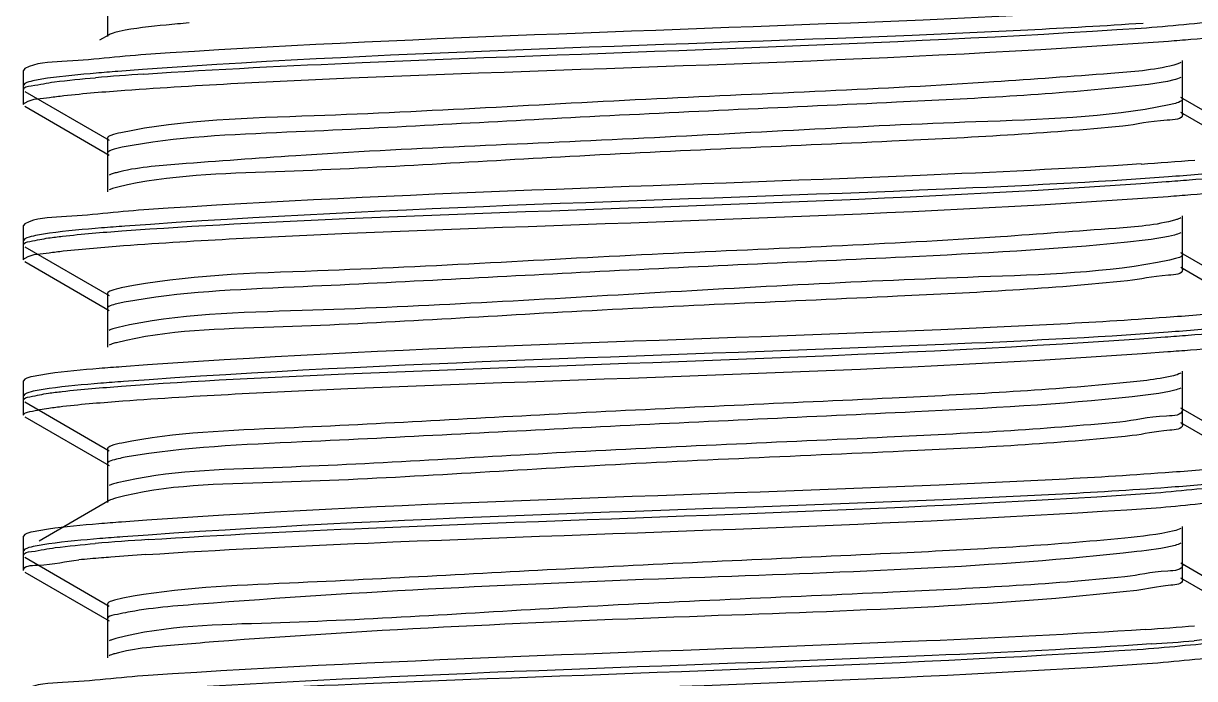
# Model space of a CAD drawing. Extents: x -409572 to -157272, y 600795 to 878326.
# Drawn here: x -396937.7 to -396825.6, y 822191.7 to 822254.5 of the extents above; entities that cross this region are included whole.
import ezdxf

# ---------------------------------------------------------------- set-up
doc = ezdxf.new("R2010")
doc.units = 0
doc.header["$LTSCALE"] = 1000
doc.header["$MEASUREMENT"] = 0
doc.layers.get('0').update_dxf_attribs({"linetype": 'CONTINUOUS'})

msp = doc.modelspace()

# ---------------------------------------------------------------- linework, layer by layer
at = {"linetype": 'CONTINUOUS'}
for p, q in [((-396929.69, 822256.91), (-396929.69, 822253.19)), ((-396929.52, 822253.37), (-396930.44, 822252.84)), ((-396826.73, 822247.17), (-396826.73, 822250.89)), ((-396937.6, 822250.12), (-396937.74, 822249.96)), ((-396937.74, 822248.1), (-396937.74, 822249.96)), ((-396937.74, 822248.1), (-396937.74, 822249.96)), ((-396937.6, 822248.7), (-396937.74, 822248.54)), ((-396826.73, 822245.74), (-396826.73, 822249.47)), ((-396937.74, 822246.67), (-396937.74, 822248.54)), ((-396937.74, 822246.67), (-396937.74, 822248.54)), ((-396937.6, 822247.94), (-396929.52, 822243.26)), ((-396937.6, 822246.51), (-396929.52, 822241.84)), ((-396827.56, 822246.74), (-396828.01, 822246.64)), ((-396818.82, 822242.68), (-396826.9, 822247.36)), ((-396818.82, 822241.26), (-396826.9, 822245.93)), ((-396929.69, 822243.45), (-396929.69, 822239.73)), ((-396929.69, 822242.02), (-396929.69, 822238.3)), ((-396937.6, 822235.24), (-396937.74, 822235.08)), ((-396826.73, 822232.29), (-396826.73, 822236.01)), ((-396937.74, 822233.22), (-396937.74, 822235.08)), ((-396937.74, 822233.22), (-396937.74, 822235.08)), ((-396826.73, 822230.86), (-396826.73, 822234.58)), ((-396937.6, 822233.82), (-396937.74, 822233.65)), ((-396937.74, 822231.79), (-396937.74, 822233.65)), ((-396937.74, 822231.79), (-396937.74, 822233.65)), ((-396937.6, 822233.05), (-396929.52, 822228.38)), ((-396827.38, 822231.91), (-396827.98, 822231.76)), ((-396818.82, 822227.8), (-396826.9, 822232.47)), ((-396937.6, 822231.63), (-396929.52, 822226.95)), ((-396818.82, 822226.37), (-396826.9, 822231.05)), ((-396929.69, 822228.57), (-396929.69, 822224.84)), ((-396929.69, 822227.14), (-396929.69, 822223.42)), ((-396826.73, 822217.4), (-396826.73, 822221.12)), ((-396937.6, 822220.36), (-396937.74, 822220.19)), ((-396937.74, 822218.33), (-396937.74, 822220.19)), ((-396937.74, 822218.33), (-396937.74, 822220.19)), ((-396826.73, 822215.98), (-396826.73, 822219.7)), ((-396937.6, 822218.93), (-396937.74, 822218.77)), ((-396937.74, 822216.91), (-396937.74, 822218.77)), ((-396937.74, 822216.91), (-396937.74, 822218.77)), ((-396937.6, 822218.17), (-396929.52, 822213.49)), ((-396818.82, 822212.91), (-396826.9, 822217.59)), ((-396937.6, 822216.75), (-396929.52, 822212.07)), ((-396818.82, 822211.49), (-396826.9, 822216.17)), ((-396929.69, 822213.68), (-396929.69, 822209.96)), ((-396929.69, 822212.26), (-396929.69, 822208.54)), ((-396929.52, 822208.73), (-396936.24, 822204.83)), ((-396826.73, 822202.52), (-396826.73, 822206.24)), ((-396937.6, 822205.47), (-396937.74, 822205.31)), ((-396937.74, 822203.45), (-396937.74, 822205.31)), ((-396937.74, 822203.45), (-396937.74, 822205.31)), ((-396937.6, 822204.05), (-396937.74, 822203.89)), ((-396937.74, 822202.03), (-396937.74, 822203.89)), ((-396937.74, 822202.03), (-396937.74, 822203.89)), ((-396826.73, 822201.1), (-396826.73, 822204.82)), ((-396937.6, 822203.29), (-396929.52, 822198.61)), ((-396818.82, 822198.03), (-396826.9, 822202.71)), ((-396937.6, 822201.86), (-396929.52, 822197.19)), ((-396818.82, 822196.61), (-396826.9, 822201.28)), ((-396929.69, 822198.8), (-396929.69, 822195.08)), ((-396929.69, 822197.37), (-396929.69, 822193.65))]:
    msp.add_line(p, q, dxfattribs=at)
for centre, radius, start, end in [((-396908.99, 821989.02), 261.15, 93.7807, 94.8008), ((-396848.05, 822509.36), 268.94, 273.7014, 274.7995), ((-396908.46, 821937.66), 267.88, 93.7128, 94.7991), ((-396917.81, 822050.2), 153.53, 94.6576, 95.467), ((-396912.63, 821988.05), 215.89, 94.4503, 94.6873), ((-396905.82, 821898.88), 305.33, 93.7928, 94.4265), ((-396847.54, 822458.28), 262.48, 273.7666, 274.8009), ((-396846.78, 822447.35), 252.95, 273.8647, 274.8037)]:
    msp.add_arc(centre, radius, start, end, dxfattribs=at)
for points, knots in [([(-396830.5, 822255.88), (-396837.51, 822255.42), (-396869.35, 822253.89), (-396901.22, 822253.13), (-396926.01, 822251.47)], [0, 0, 0, 0, 0.220524, 1, 1, 1, 1]), ([(-396830.68, 822254.01), (-396827.93, 822254.19), (-396824.09, 822254.72), (-396819.89, 822254.77), (-396818.82, 822255.38)], [0, 0, 0, 0, 0.691471, 1, 1, 1, 1]), ([(-396830.49, 822254.46), (-396837.86, 822253.97), (-396870.6, 822252.4), (-396903.4, 822251.76), (-396928.71, 822249.86)], [0, 0, 0, 0, 0.225391, 1, 1, 1, 1]), ([(-396921.88, 822254.51), (-396922.61, 822254.44), (-396924.84, 822254.23), (-396927.08, 822254.01), (-396928.56, 822253.68)], [0, 0, 0, 0, 0.327573, 1, 1, 1, 1]), ([(-396928.56, 822253.68), (-396928.75, 822253.64), (-396929.08, 822253.56), (-396929.41, 822253.44), (-396929.52, 822253.37)], [0, 0, 0, 0, 0.601667, 1, 1, 1, 1]), ([(-396926.21, 822249.6), (-396919.24, 822250.07), (-396887.4, 822251.6), (-396855.52, 822252.37), (-396830.68, 822254.01)], [0, 0, 0, 0, 0.219052, 1, 1, 1, 1]), ([(-396828.06, 822252.77), (-396827.35, 822252.82), (-396825.01, 822253), (-396822.68, 822253.21), (-396821.07, 822253.44)], [0, 0, 0, 0, 0.307538, 1, 1, 1, 1]), ([(-396928.02, 822248.05), (-396920.82, 822248.57), (-396887.5, 822250.19), (-396854.13, 822250.84), (-396828.06, 822252.77)], [0, 0, 0, 0, 0.216493, 1, 1, 1, 1]), ([(-396926.01, 822251.47), (-396928.69, 822251.29), (-396932.45, 822250.77), (-396936.56, 822250.72), (-396937.6, 822250.12)], [0, 0, 0, 0, 0.691073, 1, 1, 1, 1]), ([(-396928.71, 822249.86), (-396929.4, 822249.8), (-396931.65, 822249.62), (-396933.89, 822249.42), (-396935.44, 822249.2)], [0, 0, 0, 0, 0.307039, 1, 1, 1, 1]), ([(-396827.56, 822250.46), (-396829.52, 822249.96), (-396835.31, 822249.53), (-396851.78, 822248.27), (-396877.29, 822247.36), (-396905.08, 822245.61), (-396922.35, 822245.24), (-396928.41, 822243.98)], [0, 0, 0, 0, 0.060117, 0.171248, 0.491182, 0.816115, 1, 1, 1, 1]), ([(-396826.9, 822250.7), (-396826.98, 822250.65), (-396827.2, 822250.56), (-396827.43, 822250.5), (-396827.56, 822250.46)], [0, 0, 0, 0, 0.414924, 1, 1, 1, 1]), ([(-396937.74, 822248.1), (-396937.74, 822248.38), (-396936.26, 822248.55), (-396935.52, 822248.75), (-396934.78, 822248.85)], [0, 0, 0, 0, 0.271021, 1, 1, 1, 1]), ([(-396935.44, 822249.2), (-396935.91, 822249.13), (-396936.63, 822249), (-396937.37, 822248.83), (-396937.6, 822248.7)], [0, 0, 0, 0, 0.641483, 1, 1, 1, 1]), ([(-396826.9, 822249.28), (-396827.1, 822249.16), (-396828.94, 822248.66), (-396830.81, 822248.5), (-396832.45, 822248.34)], [0, 0, 0, 0, 0.123412, 1, 1, 1, 1]), ([(-396935.25, 822247.36), (-396934.79, 822247.43), (-396932.39, 822247.72), (-396929.98, 822247.91), (-396928.02, 822248.05)], [0, 0, 0, 0, 0.191582, 1, 1, 1, 1]), ([(-396832.45, 822248.34), (-396839.65, 822247.61), (-396856.99, 822246.73), (-396883.7, 822245.57), (-396908.38, 822244.11), (-396923.1, 822243.61), (-396928.29, 822242.58)], [0, 0, 0, 0, 0.226181, 0.54212, 0.834898, 1, 1, 1, 1]), ([(-396937.74, 822246.67), (-396937.74, 822246.75), (-396936.85, 822247.31), (-396936.04, 822247.25), (-396935.25, 822247.36)], [0, 0, 0, 0, 0.088752, 1, 1, 1, 1]), ([(-396828.01, 822246.64), (-396834.08, 822245.38), (-396851.34, 822245.01), (-396879.14, 822243.26), (-396904.66, 822242.35), (-396921.12, 822241.09), (-396926.91, 822240.66), (-396928.87, 822240.15)], [0, 0, 0, 0, 0.183944, 0.508945, 0.828873, 0.939958, 1, 1, 1, 1]), ([(-396826.74, 822247.17), (-396826.74, 822247.07), (-396827.08, 822246.87), (-396827.35, 822246.8), (-396827.56, 822246.74)], [0, 0, 0, 0, 0.311826, 1, 1, 1, 1]), ([(-396826.74, 822245.74), (-396826.73, 822245.23), (-396829.68, 822245.19), (-396831.02, 822244.76), (-396832.45, 822244.62)], [0, 0, 0, 0, 0.265449, 1, 1, 1, 1]), ([(-396832.45, 822244.62), (-396839.8, 822243.88), (-396857.46, 822242.98), (-396884.55, 822241.86), (-396909.18, 822240.24), (-396923.78, 822239.94), (-396928.71, 822238.77)], [0, 0, 0, 0, 0.229743, 0.549934, 0.842575, 1, 1, 1, 1]), ([(-396928.41, 822243.98), (-396928.74, 822243.91), (-396929.12, 822243.82), (-396929.68, 822243.59), (-396929.68, 822243.45)], [0, 0, 0, 0, 0.705326, 1, 1, 1, 1]), ([(-396928.29, 822242.58), (-396928.64, 822242.51), (-396929.05, 822242.41), (-396929.68, 822242.17), (-396929.68, 822242.02)], [0, 0, 0, 0, 0.707822, 1, 1, 1, 1]), ([(-396830.68, 822240.99), (-396837.73, 822240.52), (-396869.57, 822239), (-396901.45, 822238.24), (-396926.21, 822236.58)], [0, 0, 0, 0, 0.221533, 1, 1, 1, 1]), ([(-396928.87, 822240.15), (-396929, 822240.12), (-396929.22, 822240.05), (-396929.44, 822239.96), (-396929.52, 822239.92)], [0, 0, 0, 0, 0.584722, 1, 1, 1, 1]), ([(-396828.06, 822239.75), (-396835.2, 822239.22), (-396868.52, 822237.59), (-396901.89, 822236.92), (-396928.02, 822235.02)], [0, 0, 0, 0, 0.214464, 1, 1, 1, 1]), ([(-396828.28, 822239.29), (-396827.55, 822239.35), (-396825.16, 822239.53), (-396822.78, 822239.74), (-396821.13, 822239.97)], [0, 0, 0, 0, 0.307301, 1, 1, 1, 1]), ([(-396821.07, 822240.42), (-396821.51, 822240.36), (-396823.84, 822240.07), (-396826.18, 822239.88), (-396828.06, 822239.75)], [0, 0, 0, 0, 0.191295, 1, 1, 1, 1]), ([(-396928.71, 822238.77), (-396928.87, 822238.73), (-396929.15, 822238.65), (-396929.42, 822238.55), (-396929.52, 822238.49)], [0, 0, 0, 0, 0.593584, 1, 1, 1, 1]), ([(-396928.32, 822234.57), (-396921.16, 822235.09), (-396887.82, 822236.72), (-396854.42, 822237.38), (-396828.28, 822239.29)], [0, 0, 0, 0, 0.214855, 1, 1, 1, 1]), ([(-396828.1, 822237.88), (-396827.38, 822237.94), (-396825.04, 822238.12), (-396822.69, 822238.33), (-396821.08, 822238.56)], [0, 0, 0, 0, 0.30752, 1, 1, 1, 1]), ([(-396928.15, 822233.16), (-396920.96, 822233.68), (-396887.61, 822235.31), (-396854.21, 822235.96), (-396828.1, 822237.88)], [0, 0, 0, 0, 0.215894, 1, 1, 1, 1]), ([(-396926.21, 822236.58), (-396928.85, 822236.4), (-396932.54, 822235.89), (-396936.57, 822235.83), (-396937.6, 822235.24)], [0, 0, 0, 0, 0.690761, 1, 1, 1, 1]), ([(-396827.38, 822235.63), (-396829.24, 822235.09), (-396834.9, 822234.7), (-396851.21, 822233.39), (-396876.78, 822232.5), (-396904.77, 822230.75), (-396922.21, 822230.36), (-396928.37, 822229.1)], [0, 0, 0, 0, 0.057292, 0.16665, 0.48628, 0.813694, 1, 1, 1, 1]), ([(-396826.9, 822235.82), (-396826.96, 822235.78), (-396827.12, 822235.71), (-396827.29, 822235.66), (-396827.38, 822235.63)], [0, 0, 0, 0, 0.427528, 1, 1, 1, 1]), ([(-396935.25, 822234.34), (-396935.76, 822234.27), (-396936.55, 822234.13), (-396937.35, 822233.96), (-396937.6, 822233.82)], [0, 0, 0, 0, 0.64438, 1, 1, 1, 1]), ([(-396935.34, 822233.89), (-396934.89, 822233.95), (-396932.56, 822234.24), (-396930.21, 822234.43), (-396928.32, 822234.57)], [0, 0, 0, 0, 0.191288, 1, 1, 1, 1]), ([(-396928.02, 822235.02), (-396928.77, 822234.97), (-396931.18, 822234.78), (-396933.59, 822234.57), (-396935.25, 822234.34)], [0, 0, 0, 0, 0.307194, 1, 1, 1, 1]), ([(-396826.9, 822234.39), (-396827.08, 822234.29), (-396828.77, 822233.81), (-396830.49, 822233.66), (-396831.99, 822233.5)], [0, 0, 0, 0, 0.125618, 1, 1, 1, 1]), ([(-396937.74, 822233.22), (-396937.74, 822233.45), (-396936.56, 822233.65), (-396935.94, 822233.81), (-396935.34, 822233.89)], [0, 0, 0, 0, 0.274581, 1, 1, 1, 1]), ([(-396935.28, 822232.47), (-396934.83, 822232.54), (-396932.46, 822232.83), (-396930.07, 822233.01), (-396928.15, 822233.16)], [0, 0, 0, 0, 0.191547, 1, 1, 1, 1]), ([(-396831.99, 822233.5), (-396839.05, 822232.76), (-396856.24, 822231.89), (-396882.87, 822230.71), (-396907.78, 822229.29), (-396922.73, 822228.73), (-396928.08, 822227.73)], [0, 0, 0, 0, 0.221386, 0.535783, 0.830497, 1, 1, 1, 1]), ([(-396937.74, 822231.79), (-396937.74, 822231.87), (-396936.87, 822232.42), (-396936.06, 822232.37), (-396935.28, 822232.47)], [0, 0, 0, 0, 0.089007, 1, 1, 1, 1]), ([(-396826.74, 822232.29), (-396826.74, 822232.2), (-396826.99, 822232.02), (-396827.22, 822231.96), (-396827.38, 822231.91)], [0, 0, 0, 0, 0.322524, 1, 1, 1, 1]), ([(-396827.98, 822231.76), (-396833.97, 822230.51), (-396851.05, 822230.11), (-396878.7, 822228.57), (-396906.1, 822226.91), (-396922.92, 822226.65), (-396928.67, 822225.32)], [0, 0, 0, 0, 0.181847, 0.504414, 0.824494, 1, 1, 1, 1]), ([(-396826.74, 822230.86), (-396826.73, 822230.38), (-396829.43, 822230.31), (-396830.67, 822229.92), (-396831.99, 822229.78)], [0, 0, 0, 0, 0.266197, 1, 1, 1, 1]), ([(-396831.99, 822229.78), (-396839.31, 822229.02), (-396857.06, 822228.11), (-396884.37, 822227), (-396909.2, 822225.31), (-396923.94, 822225.09), (-396928.83, 822223.85)], [0, 0, 0, 0, 0.227539, 0.549411, 0.843947, 1, 1, 1, 1]), ([(-396928.37, 822229.1), (-396928.71, 822229.03), (-396929.1, 822228.94), (-396929.68, 822228.71), (-396929.68, 822228.57)], [0, 0, 0, 0, 0.706097, 1, 1, 1, 1]), ([(-396928.08, 822227.73), (-396928.49, 822227.66), (-396928.95, 822227.55), (-396929.68, 822227.31), (-396929.68, 822227.14)], [0, 0, 0, 0, 0.71182, 1, 1, 1, 1]), ([(-396828.28, 822226.27), (-396835.47, 822225.75), (-396868.82, 822224.12), (-396902.21, 822223.47), (-396928.32, 822221.54)], [0, 0, 0, 0, 0.215925, 1, 1, 1, 1]), ([(-396821.13, 822226.95), (-396821.59, 822226.89), (-396823.96, 822226.6), (-396826.35, 822226.41), (-396828.28, 822226.27)], [0, 0, 0, 0, 0.191493, 1, 1, 1, 1]), ([(-396928.67, 822225.32), (-396928.85, 822225.27), (-396929.13, 822225.2), (-396929.42, 822225.09), (-396929.52, 822225.03)], [0, 0, 0, 0, 0.595809, 1, 1, 1, 1]), ([(-396828.4, 822224.4), (-396827.66, 822224.46), (-396825.24, 822224.64), (-396822.83, 822224.86), (-396821.16, 822225.09)], [0, 0, 0, 0, 0.307277, 1, 1, 1, 1]), ([(-396821.08, 822225.54), (-396821.53, 822225.47), (-396823.86, 822225.19), (-396826.21, 822225), (-396828.1, 822224.86)], [0, 0, 0, 0, 0.191309, 1, 1, 1, 1]), ([(-396928.36, 822219.68), (-396921.22, 822220.21), (-396887.9, 822221.83), (-396854.54, 822222.5), (-396828.4, 822224.4)], [0, 0, 0, 0, 0.214447, 1, 1, 1, 1]), ([(-396828.1, 822224.86), (-396835.26, 822224.33), (-396868.61, 822222.71), (-396902.01, 822222.04), (-396928.15, 822220.13)], [0, 0, 0, 0, 0.214866, 1, 1, 1, 1]), ([(-396928.83, 822223.85), (-396928.97, 822223.82), (-396929.2, 822223.75), (-396929.43, 822223.66), (-396929.52, 822223.61)], [0, 0, 0, 0, 0.586461, 1, 1, 1, 1]), ([(-396928.23, 822218.27), (-396921.05, 822218.79), (-396887.68, 822220.42), (-396854.27, 822221.07), (-396828.13, 822223)], [0, 0, 0, 0, 0.215499, 1, 1, 1, 1]), ([(-396828.13, 822223), (-396827.41, 822223.05), (-396825.06, 822223.23), (-396822.71, 822223.45), (-396821.09, 822223.67)], [0, 0, 0, 0, 0.307507, 1, 1, 1, 1]), ([(-396935.34, 822220.87), (-396935.83, 822220.8), (-396936.59, 822220.67), (-396937.36, 822220.49), (-396937.6, 822220.36)], [0, 0, 0, 0, 0.642908, 1, 1, 1, 1]), ([(-396928.32, 822221.54), (-396929.04, 822221.49), (-396931.38, 822221.31), (-396933.73, 822221.1), (-396935.34, 822220.87)], [0, 0, 0, 0, 0.307539, 1, 1, 1, 1]), ([(-396826.9, 822220.94), (-396827.11, 822220.81), (-396829.04, 822220.3), (-396831, 822220.14), (-396832.72, 822219.97)], [0, 0, 0, 0, 0.122258, 1, 1, 1, 1]), ([(-396935.28, 822219.45), (-396935.79, 822219.38), (-396936.56, 822219.25), (-396937.36, 822219.07), (-396937.6, 822218.93)], [0, 0, 0, 0, 0.64385, 1, 1, 1, 1]), ([(-396935.35, 822219.01), (-396934.91, 822219.07), (-396932.58, 822219.36), (-396930.25, 822219.54), (-396928.36, 822219.68)], [0, 0, 0, 0, 0.191269, 1, 1, 1, 1]), ([(-396928.15, 822220.13), (-396928.88, 822220.08), (-396931.26, 822219.89), (-396933.64, 822219.68), (-396935.28, 822219.45)], [0, 0, 0, 0, 0.30725, 1, 1, 1, 1]), ([(-396832.72, 822219.97), (-396839.97, 822219.26), (-396857.34, 822218.37), (-396884.02, 822217.22), (-396908.57, 822215.76), (-396923.19, 822215.26), (-396928.32, 822214.23)], [0, 0, 0, 0, 0.228282, 0.544405, 0.836128, 1, 1, 1, 1]), ([(-396826.9, 822219.51), (-396827.07, 822219.41), (-396828.6, 822218.96), (-396830.17, 822218.82), (-396831.54, 822218.67)], [0, 0, 0, 0, 0.127999, 1, 1, 1, 1]), ([(-396937.74, 822218.33), (-396937.74, 822218.56), (-396936.57, 822218.76), (-396935.95, 822218.92), (-396935.35, 822219.01)], [0, 0, 0, 0, 0.274666, 1, 1, 1, 1]), ([(-396831.54, 822218.67), (-396838.45, 822217.91), (-396855.44, 822217.05), (-396881.96, 822215.86), (-396907.09, 822214.47), (-396922.28, 822213.85), (-396927.82, 822212.9)], [0, 0, 0, 0, 0.21628, 0.528744, 0.825398, 1, 1, 1, 1]), ([(-396937.74, 822216.91), (-396937.74, 822217.14), (-396936.55, 822217.34), (-396935.92, 822217.5), (-396935.31, 822217.59)], [0, 0, 0, 0, 0.274358, 1, 1, 1, 1]), ([(-396935.31, 822217.59), (-396934.86, 822217.65), (-396932.51, 822217.94), (-396930.14, 822218.13), (-396928.23, 822218.27)], [0, 0, 0, 0, 0.191427, 1, 1, 1, 1]), ([(-396826.74, 822217.4), (-396826.73, 822216.86), (-396829.82, 822216.85), (-396831.22, 822216.4), (-396832.72, 822216.25)], [0, 0, 0, 0, 0.265093, 1, 1, 1, 1]), ([(-396832.72, 822216.25), (-396840.13, 822215.52), (-396857.83, 822214.61), (-396884.91, 822213.5), (-396909.4, 822211.88), (-396923.89, 822211.59), (-396928.75, 822210.41)], [0, 0, 0, 0, 0.23203, 0.552577, 0.844133, 1, 1, 1, 1]), ([(-396826.73, 822215.98), (-396826.73, 822215.54), (-396829.19, 822215.43), (-396830.34, 822215.08), (-396831.54, 822214.95)], [0, 0, 0, 0, 0.267101, 1, 1, 1, 1]), ([(-396928.32, 822214.23), (-396928.67, 822214.16), (-396929.07, 822214.07), (-396929.68, 822213.83), (-396929.68, 822213.68)], [0, 0, 0, 0, 0.707145, 1, 1, 1, 1]), ([(-396831.54, 822214.95), (-396838.82, 822214.15), (-396856.65, 822213.26), (-396884.14, 822212.14), (-396909.17, 822210.37), (-396924.06, 822210.26), (-396928.93, 822208.94)], [0, 0, 0, 0, 0.225089, 0.548455, 0.844944, 1, 1, 1, 1]), ([(-396927.82, 822212.9), (-396928.29, 822212.82), (-396928.81, 822212.7), (-396929.68, 822212.45), (-396929.69, 822212.26)], [0, 0, 0, 0, 0.715974, 1, 1, 1, 1]), ([(-396821.16, 822212.06), (-396821.62, 822212), (-396824.03, 822211.71), (-396826.45, 822211.52), (-396828.4, 822211.38)], [0, 0, 0, 0, 0.191494, 1, 1, 1, 1]), ([(-396828.4, 822211.38), (-396835.61, 822210.86), (-396868.93, 822209.23), (-396902.29, 822208.58), (-396928.36, 822206.66)], [0, 0, 0, 0, 0.216529, 1, 1, 1, 1]), ([(-396830.29, 822209.39), (-396827.64, 822209.56), (-396823.91, 822210.08), (-396819.85, 822210.14), (-396818.82, 822210.73)], [0, 0, 0, 0, 0.690877, 1, 1, 1, 1]), ([(-396821.09, 822210.65), (-396821.54, 822210.59), (-396823.88, 822210.3), (-396826.23, 822210.11), (-396828.13, 822209.97)], [0, 0, 0, 0, 0.191315, 1, 1, 1, 1]), ([(-396928.75, 822210.41), (-396928.91, 822210.38), (-396929.17, 822210.3), (-396929.43, 822210.21), (-396929.52, 822210.15)], [0, 0, 0, 0, 0.591238, 1, 1, 1, 1]), ([(-396828.13, 822209.97), (-396835.3, 822209.45), (-396868.67, 822207.82), (-396902.08, 822207.16), (-396928.23, 822205.24)], [0, 0, 0, 0, 0.215146, 1, 1, 1, 1]), ([(-396925.8, 822204.98), (-396918.77, 822205.44), (-396886.93, 822206.97), (-396855.06, 822207.73), (-396830.29, 822209.39)], [0, 0, 0, 0, 0.22115, 1, 1, 1, 1]), ([(-396928.93, 822208.94), (-396929.04, 822208.91), (-396929.25, 822208.85), (-396929.44, 822208.77), (-396929.52, 822208.73)], [0, 0, 0, 0, 0.579977, 1, 1, 1, 1]), ([(-396829.73, 822208), (-396827.21, 822208.17), (-396823.67, 822208.66), (-396819.81, 822208.74), (-396818.82, 822209.3)], [0, 0, 0, 0, 0.689986, 1, 1, 1, 1]), ([(-396926.02, 822203.54), (-396918.92, 822204.01), (-396886.83, 822205.55), (-396854.69, 822206.29), (-396829.73, 822208)], [0, 0, 0, 0, 0.221314, 1, 1, 1, 1]), ([(-396928.36, 822206.66), (-396929.07, 822206.61), (-396931.41, 822206.42), (-396933.74, 822206.21), (-396935.35, 822205.98)], [0, 0, 0, 0, 0.307563, 1, 1, 1, 1]), ([(-396826.9, 822206.05), (-396827.09, 822205.94), (-396828.86, 822205.45), (-396830.66, 822205.3), (-396832.24, 822205.13)], [0, 0, 0, 0, 0.124368, 1, 1, 1, 1]), ([(-396935.35, 822205.98), (-396935.84, 822205.91), (-396936.59, 822205.78), (-396937.36, 822205.61), (-396937.6, 822205.47)], [0, 0, 0, 0, 0.642723, 1, 1, 1, 1]), ([(-396928.23, 822205.24), (-396928.96, 822205.19), (-396931.32, 822205.01), (-396933.68, 822204.79), (-396935.31, 822204.57)], [0, 0, 0, 0, 0.307384, 1, 1, 1, 1]), ([(-396832.24, 822205.13), (-396839.39, 822204.4), (-396856.68, 822203.52), (-396883.38, 822202.36), (-396908.16, 822200.91), (-396922.98, 822200.38), (-396928.22, 822199.37)], [0, 0, 0, 0, 0.224238, 0.539714, 0.833345, 1, 1, 1, 1]), ([(-396937.74, 822203.45), (-396937.74, 822203.74), (-396936.22, 822203.9), (-396935.46, 822204.12), (-396934.69, 822204.21)], [0, 0, 0, 0, 0.270586, 1, 1, 1, 1]), ([(-396935.31, 822204.57), (-396935.81, 822204.5), (-396936.58, 822204.36), (-396937.36, 822204.19), (-396937.6, 822204.05)], [0, 0, 0, 0, 0.643403, 1, 1, 1, 1]), ([(-396831.11, 822203.83), (-396844.84, 822202.27), (-396874.4, 822201.4), (-396903.88, 822200.1), (-396919.55, 822198.89)], [0, 0, 0, 0, 0.467917, 1, 1, 1, 1]), ([(-396826.9, 822204.63), (-396827.06, 822204.53), (-396828.45, 822204.11), (-396829.87, 822203.97), (-396831.11, 822203.83)], [0, 0, 0, 0, 0.130558, 1, 1, 1, 1]), ([(-396937.74, 822202.03), (-396937.74, 822202.5), (-396935, 822202.5), (-396933.76, 822202.91), (-396932.44, 822203.03)], [0, 0, 0, 0, 0.263956, 1, 1, 1, 1]), ([(-396826.74, 822202.52), (-396826.73, 822202.02), (-396829.57, 822201.97), (-396830.87, 822201.55), (-396832.24, 822201.41)], [0, 0, 0, 0, 0.265763, 1, 1, 1, 1]), ([(-396832.24, 822201.41), (-396839.63, 822200.66), (-396857.44, 822199.75), (-396884.74, 822198.65), (-396909.44, 822196.93), (-396924.06, 822196.76), (-396928.88, 822195.5)], [0, 0, 0, 0, 0.229965, 0.552316, 0.845738, 1, 1, 1, 1]), ([(-396826.73, 822201.1), (-396826.73, 822200.69), (-396828.96, 822200.55), (-396830.02, 822200.24), (-396831.11, 822200.11)], [0, 0, 0, 0, 0.268181, 1, 1, 1, 1]), ([(-396928.22, 822199.37), (-396928.59, 822199.29), (-396929.02, 822199.2), (-396929.68, 822198.95), (-396929.68, 822198.8)], [0, 0, 0, 0, 0.709136, 1, 1, 1, 1]), ([(-396831.11, 822200.11), (-396844.84, 822198.55), (-396874.4, 822197.68), (-396903.88, 822196.38), (-396919.55, 822195.17)], [0, 0, 0, 0, 0.467917, 1, 1, 1, 1]), ([(-396919.55, 822198.89), (-396922.07, 822198.69), (-396925.57, 822198.48), (-396928.43, 822197.87), (-396929.69, 822197.63), (-396929.69, 822197.37)], [0, 0, 0, 0, 0.734363, 0.926776, 1, 1, 1, 1]), ([(-396830.29, 822196.36), (-396837.27, 822195.9), (-396869.11, 822194.37), (-396900.98, 822193.6), (-396925.8, 822191.95)], [0, 0, 0, 0, 0.219461, 1, 1, 1, 1]), ([(-396928.88, 822195.5), (-396929.01, 822195.46), (-396929.23, 822195.4), (-396929.44, 822195.31), (-396929.52, 822195.27)], [0, 0, 0, 0, 0.58329, 1, 1, 1, 1]), ([(-396919.55, 822195.17), (-396920.66, 822195.08), (-396923.81, 822194.78), (-396927.02, 822194.6), (-396929, 822194.04)], [0, 0, 0, 0, 0.35135, 1, 1, 1, 1]), ([(-396829.73, 822194.98), (-396836.71, 822194.5), (-396868.81, 822192.95), (-396900.94, 822192.19), (-396926.02, 822190.52)], [0, 0, 0, 0, 0.217709, 1, 1, 1, 1]), ([(-396830.49, 822194.49), (-396827.79, 822194.67), (-396824, 822195.19), (-396819.87, 822195.24), (-396818.82, 822195.85)], [0, 0, 0, 0, 0.691179, 1, 1, 1, 1]), ([(-396929, 822194.04), (-396929.11, 822194.01), (-396929.28, 822193.96), (-396929.46, 822193.88), (-396929.52, 822193.84)], [0, 0, 0, 0, 0.574371, 1, 1, 1, 1]), ([(-396926, 822190.08), (-396919, 822190.55), (-396887.16, 822192.07), (-396855.29, 822192.84), (-396830.49, 822194.49)], [0, 0, 0, 0, 0.220122, 1, 1, 1, 1]), ([(-396830.62, 822193.06), (-396827.88, 822193.24), (-396824.06, 822193.77), (-396819.88, 822193.81), (-396818.82, 822194.42)], [0, 0, 0, 0, 0.691368, 1, 1, 1, 1]), ([(-396926.13, 822188.65), (-396919.16, 822189.12), (-396887.32, 822190.64), (-396855.44, 822191.41), (-396830.62, 822193.06)], [0, 0, 0, 0, 0.219436, 1, 1, 1, 1]), ([(-396925.8, 822191.95), (-396928.54, 822191.77), (-396932.36, 822191.24), (-396936.54, 822191.2), (-396937.6, 822190.59)], [0, 0, 0, 0, 0.691379, 1, 1, 1, 1])]:
    msp.add_open_spline(points, degree=3, knots=knots, dxfattribs=at)
for points in [[(-396934.78, 822248.85), (-396933.47, 822249.02), (-396932.16, 822249.14), (-396930.85, 822249.25)], [(-396934.69, 822204.21), (-396933.42, 822204.37), (-396932.15, 822204.49), (-396930.87, 822204.6)], [(-396821.5, 822195.71), (-396822.86, 822195.53), (-396824.23, 822195.41), (-396825.6, 822195.29)]]:
    msp.add_open_spline(points, degree=3, dxfattribs=at)

doc.saveas('drawing.dxf')
